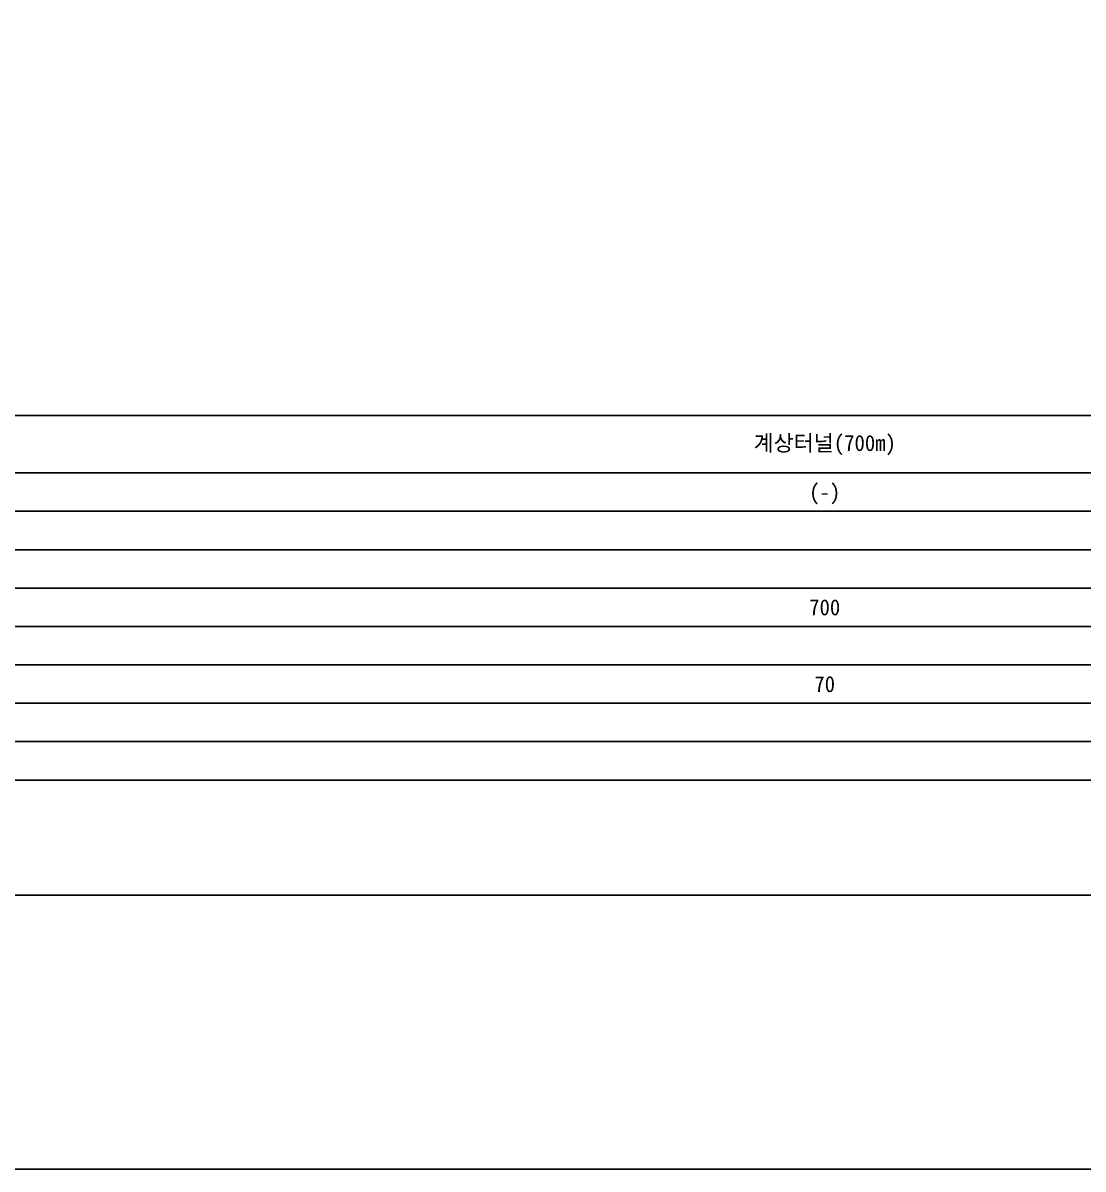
# Model space of a CAD drawing. Header units: millimetres. Extents: x 10470 to 11266, y 1103 to 1807.
# Drawn here: x 10784.3 to 10950.1, y 1103.1 to 1282.2 of the extents above; entities that cross this region are included whole.
import ezdxf
from ezdxf.enums import TextEntityAlignment as Align

# ---------------------------------------------------------------- set-up
doc = ezdxf.new("R2010")
doc.units = ezdxf.units.MM
doc.header["$LTSCALE"] = 10
doc.header["$MEASUREMENT"] = 0
for name, color, linetype in [('TT-TABL-LIN1', 4, 'Continuous'), ('TT-TABL-LIN2', 1, 'Continuous'), ('TT-TABL-TEX2', 3, 'Continuous')]:
    doc.layers.add(name, color=color, linetype=linetype)
doc.layers.add('TX-PAPR', color=2, linetype='Continuous', plot=False)
doc.styles.get("Standard").update_dxf_attribs({"font": 'GulimChe.ttf'})

# ---------------------------------------------------------------- blocks, each defined once
blk = doc.blocks.new('JD-경부고속상선표_190503')
at = {"layer": 'TT-TABL-LIN1'}
blk.add_lwpolyline([(2, 114), (785.58, 114), (785.58, 39), (2, 39)], close=True, dxfattribs=at)
at = {"layer": 'TT-TABL-LIN2'}
for points in [[(785.58, 105), (9.33, 105)], [(785.58, 99), (9.33, 99)], [(785.58, 93), (9.33, 93)], [(785.58, 87), (9.33, 87)], [(785.58, 81), (38.33, 81)], [(785.58, 75), (9.33, 75)], [(785.58, 69), (9.33, 69)], [(785.58, 63), (9.33, 63)], [(785.58, 57), (9.33, 57)]]:
    blk.add_lwpolyline(points, dxfattribs=at)

msp = doc.modelspace()

# ---------------------------------------------------------------- linework, layer by layer
at = {"layer": 'TX-PAPR'}
msp.add_lwpolyline([(10469.89, 1103.05), (11265.89, 1103.05), (11265.89, 1619.05), (10469.89, 1619.05)], close=True, dxfattribs=at)

# ---------------------------------------------------------------- block references
at = {"layer": 'TT-TABL-LIN2'}
msp.add_blockref('JD-경부고속상선표_190503', (10474.11, 1106.85), dxfattribs=at)

# ---------------------------------------------------------------- texts
at = {"layer": 'TT-TABL-TEX2'}
msp.add_text('계상터널(700m)', height=2.5, dxfattribs=at).set_placement((10909.68, 1216.35), align=Align.MIDDLE)
for s, p in [('(-)', (10909.68, 1208.85)), ('700', (10909.68, 1190.85)), ('70', (10909.68, 1178.85))]:
    msp.add_text(s, height=2.5, dxfattribs=at).set_placement(p, align=Align.MIDDLE_CENTER)

doc.saveas('drawing.dxf')
